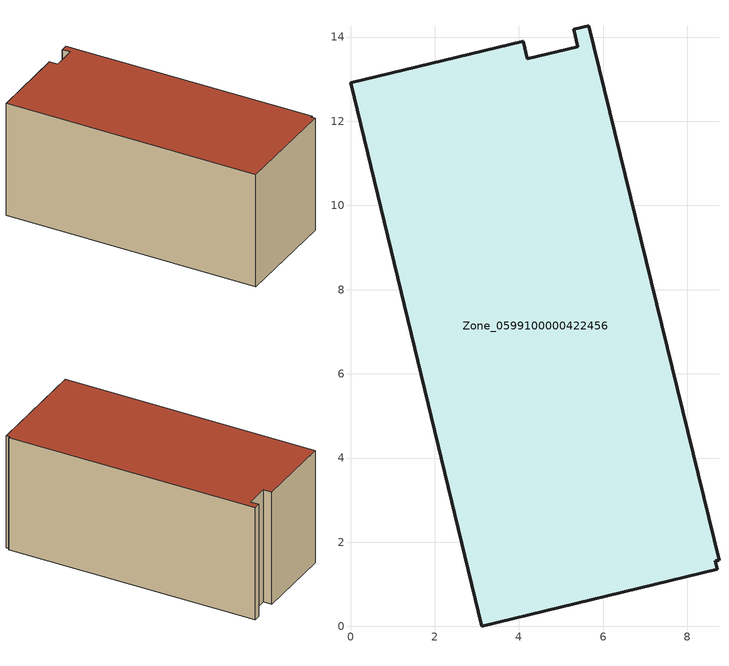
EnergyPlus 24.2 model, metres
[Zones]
Zone_0599100000422456
 floor ground (C_G): 4.2,13.48 5.4,13.77 5.3,14.19 5.65,14.27 8.75,1.58 8.67,1.55 8.72,1.35 3.12,0 0,12.91 4.1,13.9 z0
 wall outside (C_F): 8.75,1.58 5.65,14.27 5.3,14.19 5.4,13.77 4.2,13.48 4.1,13.9 0,12.91 3.12,0 8.72,1.35 8.67,1.55 8.75,1.58 z0:6.13
 roof outside (C_R): 8.67,1.55 8.75,1.58 5.65,14.27 5.3,14.19 5.4,13.77 4.2,13.48 4.1,13.9 0,12.91 3.12,0 8.72,1.35 z6.13
[BUILDING]
Pand.0599100000422456: North Axis=0; Terrain=City; Loads Convergence Tolerance Value=0.04; Temperature Convergence Tolerance Value=0.4; Solar Distribution=FullExterior; Maximum Number of Warmup Days=25; Minimum Number of Warmup Days=1
[Site:Location]
Rotterdam.The.Hague.AP_ZH_NLD Design_Conditions: Latitude=51.96; Longitude=4.45; Time Zone=1; Elevation=-4.5
[SITE:GROUNDTEMPERATURE:BUILDINGSURFACE]
18, 18, 18, 18, 18, 18, 18, 18, 18, 18, 18, 18
[MATERIAL] Thermal Absorptance=0.9; Solar Absorptance=0.7; Visible Absorptance=0.7
Name | Roughness | Thickness | Conductivity | Density | Specific Heat
G.TI.2006-2014 | MediumSmooth | 0.15 | 0.06 | 540 | 1210
F.TI.2006-2014 | Rough | 0.3 | 0.12 | 1920 | 840
R.TI.2006-2014 | MediumRough | 0.2 | 0.08 | 1500 | 1000
[CONSTRUCTION]
C_G: G.TI.2006-2014
C_F: F.TI.2006-2014
C_R: R.TI.2006-2014
[ZONE]
Zone_0599100000422456: Type=1; Multiplier=1; Ceiling Height=Autocalculate; Volume=Autocalculate; Floor Area=autocalculate; Part of Total Floor Area=Yes
[ZONEINFILTRATION:DESIGNFLOWRATE]
Infil_Zone_0599100000422456: Zone or ZoneList or Space or SpaceList=Zone_0599100000422456; Schedule=AlwaysOn; Design Flow Rate Calculation Method=Flow/Area; Flow Rate per Floor Area=0.0015; Constant Term Coefficient=1; Temperature Term Coefficient=0; Velocity Term Coefficient=0; Velocity Squared Term Coefficient=0
[HVACTEMPLATE:ZONE:IDEALLOADSAIRSYSTEM]
Zone_0599100000422456: Maximum Heating Supply Air Temperature=50; Minimum Cooling Supply Air Temperature=13; Maximum Heating Supply Air Humidity Ratio=0.0156; Minimum Cooling Supply Air Humidity Ratio=0.0077; Heating Limit=NoLimit; Cooling Limit=NoLimit; Dehumidification Control Type=ConstantSensibleHeatRatio; Cooling Sensible Heat Ratio=0.7; Dehumidification Setpoint=60; Humidification Control Type=None; Humidification Setpoint=30; Outdoor Air Method=None; Outdoor Air Flow Rate per Person=0.00944; Outdoor Air Flow Rate per Zone Floor Area=0; Outdoor Air Flow Rate per Zone=0; Demand Controlled Ventilation Type=None; Outdoor Air Economizer Type=NoEconomizer; Heat Recovery Type=None; Sensible Heat Recovery Effectiveness=0.7; Latent Heat Recovery Effectiveness=0.65
[ZONECONTROL:THERMOSTAT]
ThermostatControl_Zone_0599100000422456: Zone or ZoneList=Zone_0599100000422456; Control Type Schedule=DualSetpointControlType; Control 1=Thermostat_Zone_0599100000422456; Temperature Difference Between Cutout And Setpoint=0
[THERMOSTATSETPOINT:DUALSETPOINT]
Thermostat_Zone_0599100000422456: Heating Setpoint Temperature Schedule=HeatingSetpoint_Zone_0599100000422456; Cooling Setpoint Temperature Schedule=CoolingSetpoint_Zone_0599100000422456
[SCHEDULE:COMPACT]
HeatingSetpoint_Zone_0599100000422456: Through: 12/31, For: AllDays, Until: 24:00, 21
CoolingSetpoint_Zone_0599100000422456: Through: 12/31, For: AllDays, Until: 24:00, 24
DualSetpointControlType: Through: 12/31, For: AllDays, Until: 24:00, 4
AlwaysOn: Through: 12/31, For: AllDays, Until: 24:00, 1
